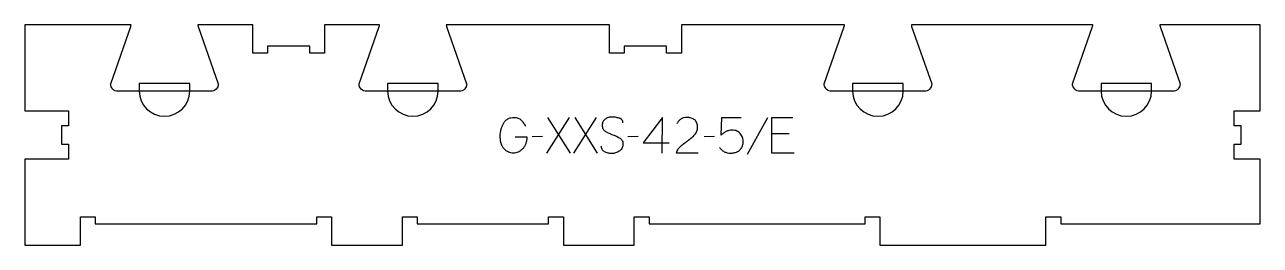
# Model space of a CAD drawing. Extents: x 0 to 1039, y 0 to 186.
import ezdxf

# ---------------------------------------------------------------- set-up
doc = ezdxf.new("R2010")
doc.units = 0
for name, color, linetype in [('1_ANYTOOL_1MMDEEP_LABELS_S', 2, 'CONTINUOUS'), ('4_ANYTOOL_CUTTHROUGH_OUTSI', 5, 'CONTINUOUS'), ('5_ANYTOOL_HALF_MILL_9MM_IN', 3, 'CONTINUOUS')]:
    doc.layers.add(name, color=color, linetype=linetype)

msp = doc.modelspace()

# ---------------------------------------------------------------- linework, layer by layer
at = {"layer": '1_ANYTOOL_1MMDEEP_LABELS_S'}
for p, q in [((457.776585, 107.522767), (438.876585, 77.522767)), ((459.019442, 77.522767), (440.076585, 107.522767)), ((480.490871, 107.522767), (461.590871, 77.522767)), ((481.733728, 77.522767), (462.790871, 107.522767)), ((624.790871, 107.051338), (607.605157, 76.27991)), ((642.876585, 93.594196), (628.219442, 93.594196)), ((435.448014, 91.408481), (426.6623, 91.322767)), ((515.933728, 91.408481), (507.148014, 91.322767)), ((520.219442, 86.17991), (541.990871, 86.17991)), ((580.133728, 91.408481), (571.348014, 91.322767))]:
    msp.add_line(p, q, dxfattribs=at)
for points in [[(412.5623, 91.322767), (422.333728, 91.27991, -0.031732), (422.065618, 88.272508, -0.048764), (421.321228, 85.35491, -0.050291), (420.211516, 83.044402, -0.060119), (418.626585, 81.037053, -0.036578), (416.894566, 79.550636, -0.050793), (414.935514, 78.390624, -0.051881), (412.982497, 77.72288, -0.053919), (410.933728, 77.47991, -0.055881), (408.898581, 77.686854, -0.055271), (406.958728, 78.337053, -0.05403), (405.032752, 79.496246, -0.038531), (403.348014, 80.994196, -0.067281), (401.800301, 83.10521, -0.049165), (400.776585, 85.526338, -0.047412), (400.103659, 88.730257, -0.028075), (399.919442, 92.008481, -0.03109), (400.086969, 94.700061, -0.031496), (400.589085, 97.349553, -0.031425), (401.439958, 99.977797, -0.02824), (402.598014, 102.487053, -0.064555), (404.126817, 104.638578, -0.078906), (406.192657, 106.263838, -0.076878), (408.816258, 107.238388, -0.050594), (411.619442, 107.522767, -0.039946), (413.279004, 107.38997, -0.052714), (414.881942, 106.95491, -0.053511), (416.26514, 106.239576, -0.05153), (417.469442, 105.251338, -0.040443), (419.509666, 102.828197, -0.04035), (421.133728, 100.108481)], [(503.119442, 102.937053, 0.071867), (502.926329, 104.273659, 0.100684), (502.2998, 105.45491, 0.047558), (501.825246, 105.93136, 0.038563), (501.275246, 106.320088, 0.037928), (500.578058, 106.667557, 0.026634), (499.840871, 106.922767, 0.028461), (496.817538, 107.60875, 0.041577), (493.733728, 107.865624, 0.036938), (492.231368, 107.754484, 0.041531), (490.765871, 107.410267, 0.041583), (489.388494, 106.833058, 0.038125), (488.119442, 106.044196, 0.057611), (487.04929, 105.052291, 0.065808), (486.255157, 103.831696, 0.06469), (485.777661, 102.372141, 0.046778), (485.633728, 100.837053, 0.052235), (485.796084, 99.28721, 0.075448), (486.340871, 97.837053, 0.076671), (487.256963, 96.664, 0.061023), (488.4623, 95.77991, 0.021951), (491.491154, 94.252564, 0.018213), (494.633728, 92.972767, -0.02405), (497.735213, 91.667305, -0.02981), (500.676585, 90.037053, -0.068439), (501.817887, 89.071122, -0.079282), (502.626585, 87.819196, -0.076308), (503.051585, 86.240514, -0.047772), (503.076585, 84.594196, -0.046243), (502.783351, 82.913236, -0.06359), (502.133728, 81.34241, -0.064671), (501.160904, 80.058221, -0.057073), (499.905157, 79.044196, -0.067522), (496.936848, 77.681285, -0.070793), (493.7123, 77.17991, -0.064027), (490.573284, 77.542425, -0.070447), (487.648014, 78.722767, -0.054374), (486.489597, 79.5724, -0.074742), (485.590871, 80.683481, -0.075199), (485.067864, 81.98986, -0.057737), (484.905157, 83.394196)], [(566.419442, 77.565624), (548.119442, 77.608481, -0.034491), (548.782221, 79.355813, -0.037732), (549.689085, 80.988838, -0.037744), (550.82838, 82.463475, -0.03482), (552.169442, 83.758481, -0.00859), (555.128667, 86.157064, -0.008791), (558.169442, 88.451338, 0.020588), (560.988731, 90.684781, 0.025206), (563.590871, 93.165624, 0.046908), (564.611466, 94.466866, 0.051091), (565.358728, 95.940624, 0.050722), (565.807461, 97.588799, 0.041139), (565.948014, 99.294196, 0.039396), (565.805369, 101.101781, 0.058519), (565.315871, 102.840624, 0.060358), (564.525313, 104.24774, 0.061397), (563.419442, 105.422767, 0.048006), (562.063485, 106.344727, 0.045901), (560.558728, 106.997767, 0.045216), (558.818667, 107.400327, 0.034258), (557.033728, 107.522767, 0.055622), (554.399158, 107.22878, 0.079896), (551.955157, 106.247767, 0.080617), (549.985769, 104.582067, 0.060287), (548.548014, 102.422767)], [(584.419442, 82.27991, 0.051644), (586.154481, 80.259997, 0.067529), (588.308728, 78.712053, 0.067834), (590.765486, 77.807581, 0.054378), (593.376585, 77.522767, 0.039344), (596.359838, 77.757874, 0.059901), (599.226585, 78.572767, 0.055966), (600.441392, 79.24977, 0.047768), (601.492657, 80.163838, 0.046557), (602.488072, 81.429127, 0.031515), (603.276585, 82.837053, 0.047557), (603.964877, 84.716434, 0.064093), (604.219442, 86.694196, 0.035335), (604.078124, 88.691375, 0.045148), (603.619442, 90.637053, 0.045692), (602.869317, 92.348542, 0.046166), (601.819442, 93.894196, 0.060461), (600.484535, 95.16575, 0.060801), (598.883728, 96.07991, 0.059081), (596.920236, 96.643232, 0.040364), (594.876585, 96.808481, 0.051634), (592.295993, 96.541277, 0.068321), (589.8623, 95.672767, 0.044671), (587.620515, 94.240614, 0.031916), (585.619442, 92.47991), (586.348014, 107.522767), (602.548014, 107.522767)]]:
    msp.add_lwpolyline(points, format="xyb", dxfattribs=at)
for points in [[(536.205157, 77.522767), (536.248014, 107.565624), (520.219442, 86.17991)], [(647.1623, 77.522767), (628.219442, 77.522767), (628.219442, 107.522767), (646.048014, 107.522767)]]:
    msp.add_lwpolyline(points, dxfattribs=at)
at = {"layer": '4_ANYTOOL_CUTTHROUGH_OUTSI'}
msp.add_lwpolyline([(954.547818, 185.499999, 0.06141), (954.782728, 184.10513), (971.678261, 135.832588, -0.084368), (971.692297, 135.75, -0.414214), (965.442297, 129.5), (887.442297, 129.5, -0.414214), (881.192297, 135.75, -0.084368), (881.206332, 135.832588), (898.105445, 184.116195, 0.061178), (898.336859, 185.5), (745.641818, 185.5, 0.06141), (745.876728, 184.10513), (762.772261, 135.832588, -0.084368), (762.786297, 135.75, -0.414214), (756.536297, 129.5), (678.536297, 129.5, -0.414214), (672.286297, 135.75, -0.084368), (672.300332, 135.832588), (689.199445, 184.116195, 0.061178), (689.430859, 185.5), (552.239297, 185.499999), (552.239297, 161.749998, -0.414214), (551.989297, 161.499998), (539.989297, 161.499998, -0.414214), (539.739297, 161.749998), (539.739297, 167.499998), (504.239297, 167.499998), (504.239297, 161.749998, -0.414214), (503.989297, 161.499998), (491.989297, 161.499998, -0.414214), (491.739297, 161.749998), (491.739297, 185.499999), (354.547818, 185.5, 0.06141), (354.782728, 184.10513), (371.678261, 135.832588, -0.084368), (371.692297, 135.75, -0.414214), (365.442297, 129.5), (287.442297, 129.5, -0.414214), (281.192297, 135.75, -0.084368), (281.206332, 135.832588), (298.105445, 184.116195, 0.061178), (298.336859, 185.5), (252.239297, 185.500001), (252.239297, 161.750002, -0.414214), (251.989297, 161.500002), (239.989297, 161.500002, -0.414214), (239.739297, 161.750002), (239.739297, 167.500002), (204.239297, 167.500002), (204.239297, 161.750002, -0.414214), (203.989297, 161.500002), (191.989297, 161.500002, -0.414214), (191.739297, 161.750002), (191.739297, 185.5), (145.641818, 185.5, 0.06141), (145.876728, 184.10513), (162.772261, 135.832588, -0.084368), (162.786297, 135.75, -0.414214), (156.536297, 129.5), (78.536297, 129.5, -0.414214), (72.286297, 135.75, -0.084368), (72.300332, 135.832588), (89.199445, 184.116195, 0.061178), (89.430859, 185.5), (0.00146, 185.5), (0.00146, 112.999888), (36.657725, 112.999888, -0.414366), (36.907725, 112.749757), (36.90146, 100.749737, -0.414061), (36.65146, 100.499868), (30.907725, 100.499868), (30.907725, 84.999766), (36.65146, 84.999766, -0.414061), (36.90146, 84.749896), (36.907725, 72.749876, -0.414366), (36.657725, 72.499746), (0.001453, 72.499746), (0, 0), (46.815987, 0), (46.815987, 23.75, -0.414214), (47.065987, 24), (59.065987, 24, -0.414214), (59.315987, 23.75), (59.315987, 18), (245.637297, 18), (245.637297, 23.75, -0.414214), (245.887297, 24), (257.887297, 24, -0.414214), (258.137297, 23.75), (258.137297, 0), (317.637297, 0), (317.637297, 23.75, -0.414214), (317.887297, 24), (329.887297, 24, -0.414214), (330.137297, 23.75), (330.137297, 18), (440.543297, 18), (440.543297, 23.75, -0.414214), (440.793297, 24), (452.793297, 24, -0.414214), (453.043297, 23.75), (453.043297, 0), (512.543297, 0), (512.543297, 23.75, -0.414214), (512.793297, 24), (524.793297, 24, -0.414214), (525.043297, 23.75), (525.043297, 18), (706.779625, 18), (706.779625, 23.75, -0.414214), (707.029625, 24), (719.029625, 24, -0.414214), (719.279625, 23.75), (719.279625, 0), (858.795625, 0), (858.795625, 23.75, -0.414214), (859.045625, 24), (871.045625, 24, -0.414214), (871.295625, 23.75), (871.295625, 18), (1039.108976, 17.99987), (1039.109405, 72.499606), (1020.359544, 72.499746), (1017.359565, 72.499746, -0.414214), (1017.109565, 72.749746), (1017.109565, 84.749746, -0.414214), (1017.359565, 84.999746), (1023.109565, 84.999746), (1023.109565, 100.499746), (1017.359565, 100.499746, -0.414214), (1017.109565, 100.749746), (1017.109565, 112.749746, -0.414214), (1017.359565, 112.999746), (1020.359544, 112.999746), (1039.109567, 112.999886), (1039.110153, 185.499623)], format="xyb", close=True, dxfattribs=at)
at = {"layer": '5_ANYTOOL_HALF_MILL_9MM_IN'}
for points in [[(96.286299, 130), (96.286299, 129.75, 1), (138.786299, 129.75), (138.786299, 136), (96.286299, 136)], [(305.192299, 130), (305.192299, 129.75, 1), (347.692299, 129.75), (347.692299, 136), (305.192299, 136)], [(696.286299, 130), (696.286299, 129.75, 1), (738.786299, 129.75), (738.786299, 136), (696.286299, 136)], [(905.192299, 130), (905.192299, 129.75, 1), (947.692299, 129.75), (947.692299, 136), (905.192299, 136)]]:
    msp.add_lwpolyline(points, format="xyb", close=True, dxfattribs=at)

doc.saveas('drawing.dxf')
